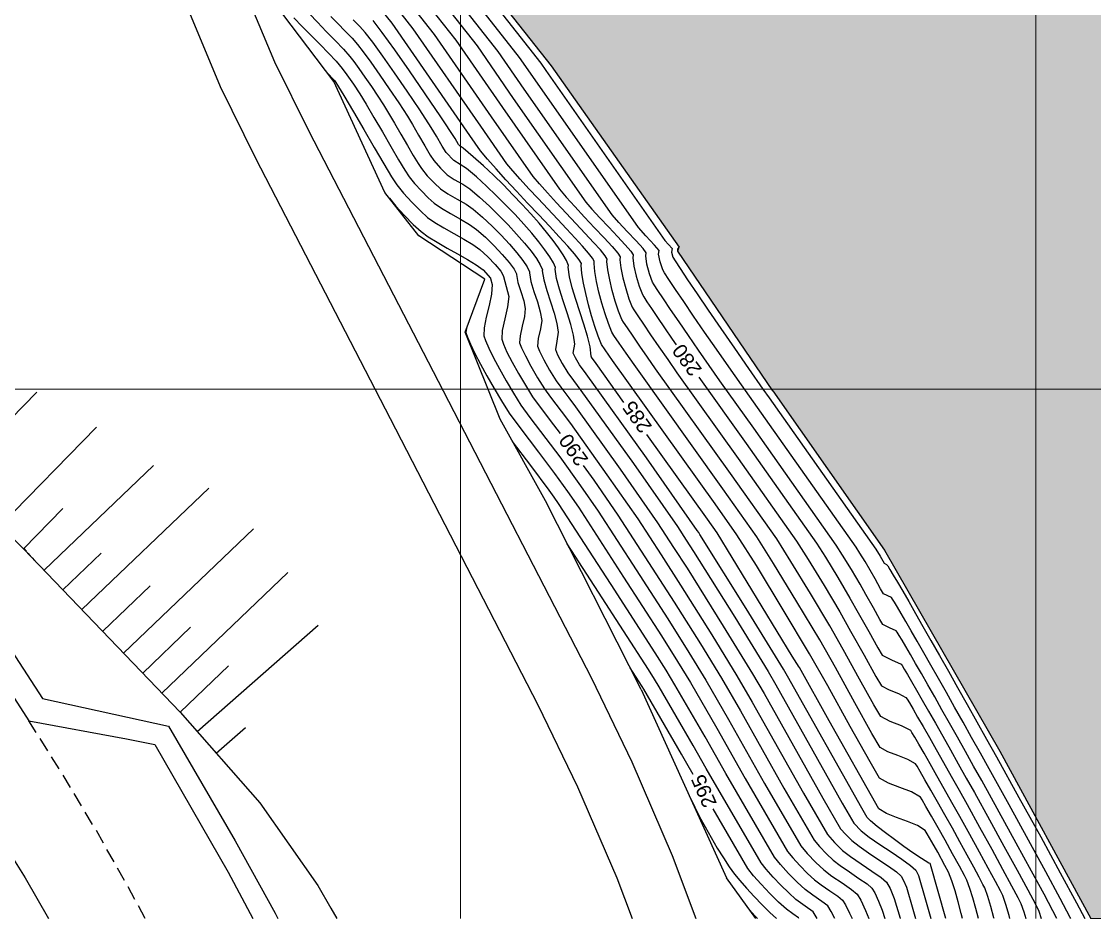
# Model space of a CAD drawing. Extents: x 61466 to 63015, y 108404 to 110397.
# Drawn here: x 62839.5 to 62932.8, y 108404 to 108482 of the extents above; entities that cross this region are included whole.
import ezdxf
from ezdxf.enums import TextEntityAlignment as Align

# ---------------------------------------------------------------- set-up
doc = ezdxf.new("R2010")
doc.units = 0
doc.header["$LTSCALE"] = 1.000015
doc.header["$MEASUREMENT"] = 0
doc.linetypes.add('DOT', pattern=[0.55, 0.3, -0.25])
doc.linetypes.add('TRATTEGGIATA2', pattern=[0.375, 0.25, -0.125])
for name, color, linetype in [('Bâti', 7, 'Continuous'), ('colore lago', 131, 'Continuous'), ('coordinate', 2, 'Continuous'), ('curve livello 5m', 7, 'Continuous'), ('Limite fiume', 6, 'Continuous'), ('pendenze', 2, 'Continuous'), ('Strade', 7, 'Continuous'), ('TalusHautBas', 7, 'Continuous')]:
    doc.layers.add(name, color=color, linetype=linetype)
doc.layers.add('Colori bordi', color=5, linetype='Continuous', plot=False)
doc.layers.add('no_plot', color=5, linetype='Continuous', plot=False)
doc.styles.add('ARIAL', font='arial.ttf')

msp = doc.modelspace()

# ---------------------------------------------------------------- hatches: boundary and pattern name
at = {"layer": 'colore lago', "linetype": 'Continuous', "lineweight": 0}
msp.add_hatch(color=256, dxfattribs=at).paths.add_polyline_path([(62975.581, 108426.777), (62972.563, 108437.007), (62972.159, 108444.651), (62973.022, 108452.699), (62971.274, 108459.606), (62964.726, 108468.431), (62958.063, 108473.862), (62955.276, 108478.063), (62951.179, 108483.362), (62944.971, 108489.509), (62942.828, 108489.283), (62941.256, 108490.987), (62941.518, 108495.246), (62932.519, 108507.641), (62923.949, 108519.444), (62921.068, 108518.757), (62913.169, 108525.16), (62912.424, 108528.288), (62899.063, 108544.28), (62899.187, 108544.381), (62898.973, 108544.63), (62894.248, 108550.14), (62888.989, 108555.669), (62879.9, 108564.908), (62873.641, 108571.355), (62866.263, 108578.993), (62859.634, 108586.051), (62850.425, 108596.383), (62847.28, 108600.43), (62836.245, 108615.912), (62830.549, 108625.049), (62830.097, 108624.768), (62825.256, 108621.762), (62819.938, 108618.46), (62807.248, 108610.581), (62813.286, 108600.92), (62827.781, 108577.726), (62825.357, 108576.2), (62827.221, 108573.013), (62828.208, 108570.997), (62829.848, 108566.645), (62831.445, 108562.376), (62833.184, 108558.228), (62835.862, 108552.888), (62838.858, 108547.807), (62842.822, 108541.54), (62845.343, 108537.481), (62846.651, 108535.375), (62851.47, 108527.74), (62855.067, 108522.066), (62856.583, 108522.33), (62859.665, 108520.483), (62862.875, 108517.103), (62862.914, 108508.375), (62870.198, 108497.745), (62875.993, 108490.271), (62885.568, 108478.106), (62896.673, 108462.331), (62896.556, 108461.981), (62904.818, 108449.843), (62914.53, 108436.011), (62924.555, 108418.536), (62932.466, 108403.974), (62983.134, 108403.974), (62981.291, 108410.285), (62977.169, 108421.578)])

# ---------------------------------------------------------------- linework, layer by layer
at = {"layer": 'Bâti', "linetype": 'DOT'}
msp.add_lwpolyline([(62840.691, 108435.098), (62839.743, 108436.146)], dxfattribs=at)
at = {"layer": 'Colori bordi', "linetype": 'Continuous', "lineweight": 0, "flags": 128}
msp.add_lwpolyline([(62851.47, 108527.74), (62855.067, 108522.066), (62856.583, 108522.33), (62859.665, 108520.483), (62862.875, 108517.103), (62862.914, 108508.375), (62870.198, 108497.745), (62875.993, 108490.271), (62885.568, 108478.106), (62896.673, 108462.331), (62896.556, 108461.981), (62904.818, 108449.843), (62914.53, 108436.011), (62924.555, 108418.536), (62932.466, 108403.974), (62983.134, 108403.974)], dxfattribs=at)
at = {"layer": 'coordinate', "linetype": 'Continuous', "lineweight": 0}
for p, q in [((62877.666, 108778.484), (62877.666, 108403.974)), ((62927.666, 108694.377), (62927.666, 108403.974)), ((62727.666, 108450), (63014.666, 108450))]:
    msp.add_line(p, q, dxfattribs=at)
at = {"layer": 'curve livello 5m', "color": 2, "flags": 128}
for points in [[(62873.567, 108486.912), (62879.115, 108479.836), (62882.266, 108475.281), (62888.578, 108466.262), (62889.101, 108465.648), (62889.792, 108464.89), (62890.562, 108464.068), (62891.324, 108463.258), (62891.991, 108462.538), (62892.474, 108461.985), (62892.688, 108461.677), (62892.688, 108461.677), (62892.653, 108461.417), (62892.75, 108460.697), (62892.947, 108459.824), (62893.204, 108458.946), (62893.483, 108458.215), (62893.483, 108458.215), (62893.601, 108458.017), (62893.873, 108457.602), (62894.276, 108456.998), (62894.792, 108456.236), (62895.401, 108455.344), (62896.081, 108454.353), (62896.419, 108453.862)], [(62891.883, 108448.849), (62889.463, 108452.235), (62889.074, 108452.784), (62889.055, 108452.809), (62889.038, 108452.842), (62889.042, 108452.866), (62888.935, 108453.68), (62888.708, 108454.62), (62888.4, 108455.644), (62888.051, 108456.712), (62887.7, 108457.782), (62887.388, 108458.816), (62887.153, 108459.77), (62887.036, 108460.606), (62887.056, 108460.753), (62886.882, 108461.171), (62886.595, 108461.681), (62886.204, 108462.273), (62885.72, 108462.934), (62885.152, 108463.655), (62884.509, 108464.423), (62883.804, 108465.228), (62883.044, 108466.059), (62882.24, 108466.903), (62881.403, 108467.751), (62880.542, 108468.591), (62879.667, 108469.411), (62878.788, 108470.201), (62877.916, 108470.95), (62877.657, 108471.11), (62877.504, 108471.272), (62877.203, 108471.778), (62875.964, 108473.674), (62874.613, 108475.688), (62873.25, 108477.676), (62871.973, 108479.496), (62870.882, 108481.004), (62870.076, 108482.059)], [(62866.069, 108477.54), (62866.731, 108476.836), (62866.853, 108476.66), (62867.547, 108475.535), (62868.38, 108474.121), (62869.283, 108472.563), (62870.181, 108471.004), (62871.004, 108469.59), (62871.68, 108468.464), (62872.136, 108467.772), (62872.136, 108467.772), (62872.728, 108467.049), (62873.455, 108466.246), (62874.193, 108465.497), (62874.815, 108464.934), (62874.815, 108464.934), (62875.446, 108464.488), (62876.239, 108464.011), (62877.11, 108463.521), (62877.977, 108463.033), (62878.755, 108462.563), (62879.362, 108462.128), (62879.362, 108462.128), (62880.052, 108461.502), (62880.69, 108460.838), (62881.179, 108460.244), (62881.423, 108459.828), (62881.423, 108459.828), (62881.419, 108459.795), (62881.648, 108458.917), (62881.871, 108458.05), (62881.871, 108458.05), (62881.777, 108457.169), (62881.536, 108456.113), (62881.31, 108455.097), (62881.261, 108454.334), (62881.261, 108454.334), (62881.404, 108453.909), (62881.718, 108453.227), (62882.167, 108452.358), (62882.712, 108451.37), (62883.317, 108450.333), (62883.944, 108449.318), (62883.944, 108449.318), (62884.608, 108448.419), (62885.768, 108446.89), (62886.336, 108446.133)], [(62898.378, 108451.04), (62902.491, 108445.286), (62908.609, 108436.619), (62909.387, 108435.385), (62910.466, 108433.615), (62911.523, 108431.841), (62912.251, 108430.557), (62913.157, 108428.927), (62913.947, 108427.509), (62914.332, 108426.86), (62915.15, 108426.477), (62915.97, 108426.094), (62916.059, 108425.966), (62916.246, 108425.661), (62916.523, 108425.193), (62916.882, 108424.578), (62917.314, 108423.831), (62917.809, 108422.967), (62918.36, 108422.002), (62918.957, 108420.95), (62919.592, 108419.827), (62920.257, 108418.649), (62920.942, 108417.429), (62921.638, 108416.185), (62922.338, 108414.93), (62923.647, 108412.57), (62924.909, 108410.275), (62926.048, 108408.19), (62926.984, 108406.457), (62927.64, 108405.219), (62927.939, 108404.62), (62928.156, 108403.974)], [(62921.311, 108403.974), (62921.204, 108404.401), (62920.932, 108405.425), (62920.657, 108406.379), (62920.381, 108407.242), (62920.102, 108407.994), (62920.102, 108407.994), (62919.78, 108408.6), (62919.15, 108409.745), (62919.15, 108409.745), (62918.647, 108410.641), (62918.247, 108411.344), (62918.069, 108411.641), (62918.069, 108411.641), (62917.406, 108412.062), (62916.528, 108412.416), (62915.579, 108412.749), (62914.703, 108413.104), (62914.042, 108413.524), (62914.042, 108413.524), (62909.733, 108421.167), (62907.13, 108425.797), (62907.108, 108425.837), (62906.514, 108426.793), (62899.981, 108437.506), (62899.132, 108438.709), (62893.886, 108446.047)], [(62888.345, 108443.354), (62889.264, 108442.072), (62891.367, 108439.058), (62891.367, 108439.058), (62894.026, 108434.94), (62896.255, 108431.49), (62898.527, 108427.86), (62900.358, 108424.88), (62902.006, 108422.033), (62905.791, 108415.299), (62908.413, 108410.794), (62908.874, 108410.245), (62909.486, 108409.599), (62910.065, 108409.048), (62910.68, 108408.575), (62911.48, 108408.025), (62912.309, 108407.469), (62913.009, 108406.978), (62913.424, 108406.623), (62913.674, 108406.2), (62914.01, 108405.491), (62914.332, 108404.708), (62914.55, 108403.974)], [(62897.891, 108416.505), (62897.346, 108417.442), (62896.881, 108418.269), (62893.608, 108423.924), (62893.47, 108424.147), (62892.423, 108425.768)], [(62907.082, 108403.974), (62907.045, 108404.031), (62906.57, 108404.38), (62905.998, 108404.787), (62905.324, 108405.411), (62904.572, 108406.162), (62903.823, 108406.953), (62903.157, 108407.702), (62902.654, 108408.322), (62899.628, 108413.521)]]:
    msp.add_lwpolyline(points, dxfattribs=at)
at = {"layer": 'Limite fiume', "linetype": 'Continuous'}
for p, q in [((62875.993, 108490.271), (62885.568, 108478.106)), ((62885.568, 108478.106), (62896.673, 108462.331)), ((62904.818, 108449.843), (62896.556, 108461.981)), ((62904.818, 108449.843), (62914.53, 108436.011)), ((62914.53, 108436.011), (62924.555, 108418.536)), ((62924.555, 108418.536), (62932.466, 108403.974))]:
    msp.add_line(p, q, dxfattribs=at)
at = {"layer": 'Limite fiume', "linetype": 'Continuous', "flags": 128}
msp.add_lwpolyline([(62896.556, 108461.981), (62896.566, 108462.158), (62896.673, 108462.331)], dxfattribs=at)
at = {"layer": 'no_plot', "flags": 128}
for points in [[(62875.665, 108489.817), (62884.654, 108478.351), (62885.101, 108477.706), (62895.442, 108462.929), (62896.067, 108462.232), (62896.023, 108461.904), (62896.136, 108461.466), (62896.327, 108461.149), (62896.762, 108460.483), (62897.409, 108459.515), (62898.237, 108458.292), (62899.213, 108456.862), (62900.304, 108455.271), (62901.479, 108453.567), (62902.706, 108451.797), (62903.953, 108450.007), (62904.506, 108449.233), (62913.786, 108436.087), (62914.152, 108435.487), (62914.505, 108434.861), (62914.711, 108434.765), (62914.807, 108434.631), (62915.003, 108434.318), (62915.29, 108433.839), (62915.663, 108433.206), (62916.115, 108432.431), (62916.637, 108431.526), (62917.224, 108430.504), (62917.869, 108429.376), (62918.564, 108428.156), (62919.302, 108426.855), (62920.076, 108425.486), (62920.88, 108424.06), (62921.707, 108422.591), (62922.549, 108421.09), (62923.399, 108419.569), (62924.251, 108418.041), (62926.212, 108414.505), (62928.103, 108411.067), (62929.808, 108407.943), (62931.21, 108405.347), (62931.938, 108403.974)], [(62930.723, 108403.974), (62930.676, 108404.069), (62929.801, 108405.717), (62928.554, 108408.025), (62927.038, 108410.803), (62925.357, 108413.86), (62923.614, 108417.004), (62923.614, 108417.004), (62922.856, 108418.363), (62922.1, 108419.715), (62921.351, 108421.049), (62920.616, 108422.356), (62919.902, 108423.624), (62919.213, 108424.841), (62918.556, 108425.998), (62917.939, 108427.083), (62917.366, 108428.085), (62916.844, 108428.994), (62916.379, 108429.799), (62915.977, 108430.488), (62915.646, 108431.051), (62915.39, 108431.477), (62915.216, 108431.755), (62915.131, 108431.875), (62915.131, 108431.875), (62914.447, 108432.194), (62914.19, 108432.638), (62913.703, 108433.514), (62913.276, 108434.272), (62913.276, 108434.272), (62912.835, 108435.012), (62912.385, 108435.75), (62912.061, 108436.265), (62912.061, 108436.265), (62903.835, 108447.917), (62902.087, 108450.362), (62900.997, 108451.927), (62899.924, 108453.475), (62898.896, 108454.965), (62897.942, 108456.356), (62897.089, 108457.607), (62896.365, 108458.676), (62895.799, 108459.523), (62895.418, 108460.105), (62895.252, 108460.382), (62895.252, 108460.382), (62895.024, 108461.065), (62894.899, 108461.741), (62894.899, 108461.741), (62894.941, 108462.047), (62894.548, 108462.519), (62893.791, 108463.326), (62893.154, 108464.04), (62893.154, 108464.04), (62884.156, 108476.897), (62882.808, 108478.846), (62874.966, 108488.849)], [(62929.492, 108403.974), (62929.158, 108404.644), (62928.393, 108406.087), (62927.301, 108408.107), (62925.974, 108410.539), (62924.502, 108413.215), (62922.976, 108415.967), (62922.976, 108415.967), (62922.269, 108417.235), (62921.563, 108418.497), (62920.866, 108419.739), (62920.184, 108420.951), (62919.523, 108422.122), (62918.89, 108423.239), (62918.292, 108424.291), (62917.736, 108425.267), (62917.227, 108426.155), (62916.773, 108426.943), (62916.38, 108427.62), (62916.054, 108428.174), (62915.803, 108428.594), (62915.633, 108428.868), (62915.551, 108428.984), (62915.551, 108428.984), (62914.969, 108429.256), (62914.389, 108429.527), (62914.389, 108429.527), (62914.117, 108429.987), (62913.557, 108430.992), (62912.916, 108432.147), (62912.4, 108433.057), (62912.4, 108433.057), (62911.651, 108434.313), (62910.886, 108435.567), (62910.335, 108436.442), (62910.335, 108436.442), (62903.163, 108446.602), (62900.221, 108450.717), (62899.288, 108452.057), (62898.369, 108453.382), (62897.489, 108454.659), (62896.671, 108455.85), (62895.94, 108456.921), (62895.321, 108457.837), (62894.836, 108458.562), (62894.51, 108459.061), (62894.367, 108459.299), (62894.367, 108459.299), (62894.105, 108460.021), (62893.886, 108460.866), (62893.776, 108461.579), (62893.776, 108461.579), (62893.814, 108461.862), (62893.542, 108462.224), (62892.939, 108462.886), (62892.177, 108463.696), (62891.429, 108464.502), (62890.866, 108465.151), (62890.866, 108465.151), (62883.211, 108476.089), (62880.961, 108479.341), (62874.267, 108487.88)], [(62872.868, 108485.944), (62877.268, 108480.331), (62881.322, 108474.472), (62886.29, 108467.374), (62886.863, 108466.696), (62887.611, 108465.868), (62888.459, 108464.958), (62889.331, 108464.031), (62890.153, 108463.155), (62890.849, 108462.395), (62891.343, 108461.819), (62891.561, 108461.492), (62891.529, 108461.255), (62891.618, 108460.535), (62891.795, 108459.664), (62892.034, 108458.741), (62892.311, 108457.863), (62892.598, 108457.131), (62892.743, 108456.895), (62893.082, 108456.383), (62893.58, 108455.645), (62894.204, 108454.73), (62894.92, 108453.688), (62895.693, 108452.57), (62896.49, 108451.426), (62901.819, 108443.971), (62906.884, 108436.797), (62907.888, 108435.202), (62909.282, 108432.917), (62910.647, 108430.626), (62911.587, 108428.968), (62912.756, 108426.862), (62913.777, 108425.03), (62914.274, 108424.193), (62914.92, 108423.845), (62915.742, 108423.551), (62916.39, 108423.203), (62916.486, 108423.061), (62916.696, 108422.716), (62917.007, 108422.187), (62917.407, 108421.496), (62917.884, 108420.665), (62918.427, 108419.714), (62919.023, 108418.664), (62919.66, 108417.535), (62920.327, 108416.35), (62921.011, 108415.129), (62921.701, 108413.893), (62922.792, 108411.924), (62923.845, 108410.011), (62924.794, 108408.272), (62925.575, 108406.826), (62926.122, 108405.794), (62926.371, 108405.295), (62926.628, 108404.561), (62926.796, 108403.974)], [(62925.428, 108403.974), (62925.36, 108404.239), (62925.084, 108405.182), (62924.804, 108405.97), (62924.804, 108405.97), (62924.604, 108406.37), (62924.166, 108407.196), (62923.541, 108408.354), (62922.781, 108409.747), (62921.937, 108411.279), (62921.063, 108412.856), (62921.063, 108412.856), (62920.388, 108414.065), (62919.723, 108415.25), (62919.085, 108416.382), (62918.492, 108417.428), (62917.961, 108418.359), (62917.51, 108419.143), (62917.156, 108419.751), (62916.917, 108420.151), (62916.81, 108420.313), (62916.81, 108420.313), (62916.015, 108420.739), (62915.008, 108421.1), (62914.216, 108421.526), (62914.216, 108421.526), (62913.608, 108422.552), (62912.356, 108424.798), (62910.923, 108427.378), (62909.77, 108429.411), (62909.77, 108429.411), (62908.097, 108432.219), (62906.389, 108435.02), (62905.158, 108436.974), (62905.158, 108436.974), (62901.147, 108442.656), (62894.624, 108451.78), (62893.93, 108452.778), (62893.266, 108453.74), (62892.671, 108454.608), (62892.188, 108455.321), (62891.855, 108455.82), (62891.714, 108456.047), (62891.714, 108456.047), (62891.42, 108456.778), (62891.133, 108457.647), (62890.87, 108458.582), (62890.649, 108459.515), (62890.488, 108460.375), (62890.406, 108461.093), (62890.406, 108461.093), (62890.435, 108461.307), (62890.252, 108461.599), (62889.841, 108462.097), (62889.25, 108462.758), (62888.525, 108463.542), (62887.714, 108464.406), (62886.863, 108465.31), (62886.019, 108466.211), (62885.23, 108467.068), (62884.541, 108467.84), (62884.002, 108468.485), (62884.002, 108468.485), (62880.377, 108473.664), (62875.422, 108480.826), (62872.169, 108484.976)], [(62924.059, 108403.974), (62924.041, 108404.045), (62923.776, 108405.021), (62923.508, 108405.898), (62923.236, 108406.644), (62923.236, 108406.644), (62923.087, 108406.945), (62922.757, 108407.566), (62922.287, 108408.436), (62921.716, 108409.483), (62921.083, 108410.634), (62920.426, 108411.819), (62920.426, 108411.819), (62919.774, 108412.985), (62919.141, 108414.11), (62918.555, 108415.147), (62918.042, 108416.045), (62917.632, 108416.757), (62917.352, 108417.232), (62917.229, 108417.422), (62917.229, 108417.422), (62916.567, 108417.814), (62915.692, 108418.141), (62914.818, 108418.467), (62914.158, 108418.859), (62914.158, 108418.859), (62913.438, 108420.074), (62911.956, 108422.733), (62910.259, 108425.789), (62908.894, 108428.195), (62906.913, 108431.52), (62904.89, 108434.837), (62903.432, 108437.151), (62903.432, 108437.151), (62900.475, 108441.34), (62892.759, 108452.135), (62892.074, 108453.121), (62891.464, 108454.009), (62891.019, 108454.668), (62890.829, 108454.964), (62890.829, 108454.964), (62890.532, 108455.693), (62890.238, 108456.55), (62889.96, 108457.483), (62889.712, 108458.44), (62889.507, 108459.368), (62889.36, 108460.216), (62889.282, 108460.931), (62889.282, 108460.931), (62889.308, 108461.122), (62889.148, 108461.391), (62888.795, 108461.835), (62888.281, 108462.423), (62887.639, 108463.13), (62886.9, 108463.925), (62886.096, 108464.781), (62885.259, 108465.669), (62884.423, 108466.56), (62883.618, 108467.427), (62882.876, 108468.241), (62882.231, 108468.974), (62881.713, 108469.596), (62881.713, 108469.596), (62879.432, 108472.856), (62873.575, 108481.321), (62871.469, 108484.008)], [(62864.548, 108482.621), (62865.241, 108481.892), (62866.015, 108481.106), (62866.795, 108480.314), (62867.504, 108479.57), (62868.069, 108478.925), (62868.4, 108478.492), (62868.848, 108477.874), (62869.371, 108477.127), (62869.931, 108476.311), (62870.485, 108475.485), (62870.993, 108474.707), (62871.425, 108474.007), (62871.944, 108473.126), (62872.506, 108472.155), (62873.066, 108471.185), (62873.578, 108470.304), (62873.999, 108469.603), (62874.283, 108469.172), (62874.797, 108468.556), (62875.415, 108467.902), (62875.952, 108467.404), (62876.582, 108466.98), (62877.381, 108466.524), (62878.173, 108466.072), (62878.783, 108465.657), (62879.603, 108464.94), (62880.421, 108464.17), (62881.208, 108463.377), (62881.935, 108462.594), (62882.575, 108461.852), (62883.097, 108461.185), (62883.474, 108460.622), (62883.676, 108460.198), (62883.666, 108460.12), (62883.797, 108459.372), (62884.058, 108458.494), (62884.359, 108457.576), (62884.616, 108456.707), (62884.74, 108455.976), (62884.639, 108455.239), (62884.439, 108454.39), (62884.372, 108453.737), (62884.541, 108453.292), (62884.918, 108452.546), (62885.426, 108451.64), (62885.989, 108450.714), (62886.389, 108450.173), (62887.088, 108449.251), (62887.687, 108448.452), (62891.558, 108443.05), (62894.811, 108438.386), (62896.203, 108436.232), (62897.368, 108434.427), (62900.52, 108429.394), (62903.058, 108425.263), (62904.056, 108423.539), (62909.169, 108414.442), (62910.717, 108411.783), (62911.165, 108411.268), (62911.692, 108410.752), (62912.323, 108410.258), (62913.142, 108409.687), (62914.033, 108409.089), (62914.879, 108408.517), (62915.565, 108408.023), (62915.976, 108407.659), (62916.182, 108407.284), (62916.427, 108406.708), (62916.995, 108404.799), (62917.222, 108403.974)], [(62866.418, 108482.403), (62867.012, 108481.787), (62867.656, 108481.134), (62868.261, 108480.508), (62868.738, 108479.97), (62869.227, 108479.33), (62869.889, 108478.414), (62870.664, 108477.31), (62871.491, 108476.104), (62872.311, 108474.882), (62873.063, 108473.731), (62873.503, 108473.008), (62874.039, 108472.089), (62874.583, 108471.145), (62875.051, 108470.349), (62875.357, 108469.872), (62875.93, 108469.209), (62876.52, 108468.639), (62877.138, 108468.239), (62877.893, 108467.814), (62878.494, 108467.421), (62879.339, 108466.689), (62880.187, 108465.907), (62881.018, 108465.096), (62881.815, 108464.277), (62882.558, 108463.472), (62883.228, 108462.701), (62883.807, 108461.985), (62884.275, 108461.346), (62884.613, 108460.805), (62884.803, 108460.383), (62884.789, 108460.282), (62884.916, 108459.493), (62885.171, 108458.575), (62885.489, 108457.594), (62885.806, 108456.616), (62886.055, 108455.71), (62886.174, 108454.94), (62886.038, 108454.157), (62885.927, 108453.439), (62886.112, 108452.992), (62886.513, 108452.241), (62887.011, 108451.413), (62887.505, 108450.751), (62888.149, 108449.896), (62892.705, 108443.539), (62896.534, 108438.05), (62897.291, 108436.878), (62897.925, 108435.895), (62901.516, 108430.162), (62904.408, 108425.454), (62905.081, 108424.292), (62910.858, 108414.013), (62911.869, 108412.277), (62912.505, 108411.604), (62913.205, 108411.057), (62914.112, 108410.424), (62915.099, 108409.761), (62916.036, 108409.128), (62916.797, 108408.581), (62917.252, 108408.178), (62917.475, 108407.707), (62918.101, 108405.602), (62918.55, 108403.974)], [(62922.685, 108403.974), (62922.457, 108404.85), (62922.197, 108405.77), (62921.934, 108406.6), (62921.669, 108407.319), (62921.669, 108407.319), (62921.472, 108407.704), (62921.034, 108408.518), (62920.443, 108409.598), (62919.788, 108410.782), (62919.788, 108410.782), (62919.18, 108411.868), (62918.611, 108412.877), (62918.132, 108413.717), (62917.794, 108414.298), (62917.649, 108414.532), (62917.649, 108414.532), (62916.884, 108414.984), (62915.873, 108415.362), (62914.862, 108415.739), (62914.1, 108416.191), (62914.1, 108416.191), (62913.268, 108417.596), (62911.556, 108420.668), (62909.595, 108424.199), (62908.017, 108426.98), (62908.017, 108426.98), (62905.728, 108430.822), (62903.391, 108434.655), (62901.707, 108437.329), (62901.707, 108437.329), (62899.804, 108440.025), (62890.893, 108452.489), (62890.257, 108453.411), (62889.945, 108453.88), (62889.945, 108453.88), (62889.645, 108454.607), (62889.346, 108455.453), (62889.058, 108456.378), (62888.793, 108457.341), (62888.56, 108458.302), (62888.369, 108459.22), (62888.232, 108460.056), (62888.159, 108460.768), (62888.159, 108460.768), (62888.182, 108460.937), (62887.997, 108461.248), (62887.59, 108461.759), (62886.998, 108462.438), (62886.257, 108463.252), (62885.405, 108464.169), (62884.478, 108465.155), (62883.514, 108466.179), (62882.549, 108467.207), (62881.621, 108468.207), (62880.766, 108469.145), (62880.022, 108469.99), (62879.425, 108470.707), (62879.425, 108470.707), (62878.488, 108472.047), (62871.729, 108481.816), (62870.77, 108483.039)], [(62863.203, 108482.279), (62863.927, 108481.531), (62864.697, 108480.75), (62865.471, 108479.966), (62866.208, 108479.206), (62866.865, 108478.502), (62867.4, 108477.88), (62867.806, 108477.333), (62868.37, 108476.519), (62868.923, 108475.684), (62869.486, 108474.771), (62870.162, 108473.623), (62870.894, 108472.359), (62871.623, 108471.094), (62872.291, 108469.947), (62872.84, 108469.034), (62873.21, 108468.472), (62873.69, 108467.885), (62874.28, 108467.234), (62874.878, 108466.626), (62875.383, 108466.169), (62876.016, 108465.731), (62876.818, 108465.262), (62877.672, 108464.784), (62878.463, 108464.32), (62879.073, 108463.892), (62879.85, 108463.204), (62880.613, 108462.46), (62881.313, 108461.716), (62881.901, 108461.024), (62882.329, 108460.438), (62882.55, 108460.013), (62882.542, 108459.957), (62882.676, 108459.276), (62882.928, 108458.476), (62883.178, 108457.68), (62883.305, 108457.013), (62883.23, 108456.308), (62883.036, 108455.461), (62882.855, 108454.647), (62882.816, 108454.035), (62882.971, 108453.601), (62883.315, 108452.885), (62883.797, 108451.985), (62884.365, 108450.996), (62884.967, 108450.016), (62885.499, 108449.296), (62886.428, 108448.071), (62887.225, 108447.007), (62890.411, 108442.561), (62893.089, 108438.722), (62895.115, 108435.586), (62896.811, 108432.958), (62899.523, 108428.627), (62901.708, 108425.072), (62903.031, 108422.786), (62907.48, 108414.87), (62909.565, 108411.288), (62910.169, 108410.595), (62910.878, 108409.9), (62911.578, 108409.362), (62912.488, 108408.736), (62913.431, 108408.104), (62914.228, 108407.546), (62914.7, 108407.141), (62915.01, 108406.576), (62915.38, 108405.708), (62915.889, 108403.996), (62915.895, 108403.974)], [(62919.853, 108403.974), (62918.534, 108408.668), (62918.513, 108408.708), (62918.489, 108408.75), (62918.385, 108408.799), (62917.74, 108409.198), (62916.995, 108409.691), (62916.194, 108410.247), (62915.382, 108410.833), (62914.602, 108411.418), (62913.9, 108411.97), (62913.319, 108412.456), (62913.319, 108412.456), (62913.02, 108412.771), (62912.547, 108413.585), (62906.106, 108425.044), (62905.758, 108425.645), (62902.512, 108430.929), (62898.482, 108437.364), (62898.482, 108437.364), (62898.379, 108437.524), (62898.256, 108437.714), (62893.852, 108444.028), (62888.612, 108451.34), (62888.612, 108451.34), (62888.033, 108452.111), (62887.668, 108452.735), (62887.482, 108453.14), (62887.482, 108453.14), (62887.608, 108453.903), (62887.495, 108454.699), (62887.256, 108455.626), (62886.941, 108456.635), (62886.599, 108457.672), (62886.28, 108458.687), (62886.034, 108459.628), (62885.912, 108460.444), (62885.912, 108460.444), (62885.929, 108460.568), (62885.749, 108460.988), (62885.439, 108461.512), (62885.014, 108462.125), (62884.488, 108462.813), (62883.872, 108463.559), (62883.181, 108464.35), (62882.428, 108465.17), (62881.627, 108466.005), (62880.79, 108466.838), (62879.932, 108467.656), (62879.066, 108468.444), (62878.205, 108469.186), (62878.205, 108469.186), (62877.652, 108469.528), (62877.088, 108469.875), (62877.088, 108469.875), (62876.43, 108470.572), (62876.088, 108471.128), (62875.581, 108472.005), (62875.133, 108472.754), (62875.133, 108472.754), (62874.137, 108474.278), (62873.052, 108475.896), (62871.957, 108477.493), (62870.931, 108478.955), (62870.055, 108480.167), (62869.407, 108481.014), (62869.407, 108481.014), (62868.938, 108481.525), (62868.366, 108482.106)], [(62871.506, 108466.602), (62872.073, 108465.894), (62872.805, 108465.083), (62873.572, 108464.306), (62874.247, 108463.698), (62874.875, 108463.247), (62875.656, 108462.766), (62876.526, 108462.27), (62877.423, 108461.769), (62878.284, 108461.276), (62879.048, 108460.804), (62879.651, 108460.364), (62880.297, 108459.643), (62880.295, 108459.633), (62880.437, 108459.086), (62880.367, 108458.267), (62880.159, 108457.28), (62879.913, 108456.258), (62879.729, 108455.331), (62879.705, 108454.632), (62879.839, 108454.217), (62880.128, 108453.566), (62880.544, 108452.732), (62881.06, 108451.768), (62881.647, 108450.726), (62882.277, 108449.659), (62882.922, 108448.62), (62883.718, 108447.542), (62885.108, 108445.709), (62886.3, 108444.119), (62888.117, 108441.583), (62889.644, 108439.394), (62892.938, 108434.294), (62895.698, 108430.021), (62897.531, 108427.093), (62899.008, 108424.689), (62900.981, 108421.28), (62904.102, 108415.728), (62907.261, 108410.299), (62907.817, 108409.639), (62908.554, 108408.86), (62909.251, 108408.196), (62909.944, 108407.673), (62910.834, 108407.071), (62911.657, 108406.508), (62912.148, 108406.104), (62912.461, 108405.576), (62912.882, 108404.688), (62913.175, 108403.974)], [(62878.211, 108455.304), (62878.15, 108454.93), (62878.275, 108454.523), (62878.543, 108453.9), (62878.931, 108453.101), (62879.416, 108452.169), (62879.978, 108451.144), (62880.594, 108450.067), (62881.242, 108448.979), (62881.9, 108447.921), (62882.828, 108446.665), (62884.448, 108444.529), (62885.838, 108442.675), (62886.97, 108441.095), (62887.922, 108439.73), (62891.85, 108433.648), (62895.141, 108428.552), (62896.535, 108426.326), (62897.658, 108424.498), (62899.956, 108420.528), (62902.413, 108416.156), (62906.109, 108409.805), (62906.567, 108409.249), (62907.181, 108408.576), (62907.841, 108407.903), (62908.438, 108407.343), (62909.02, 108406.904), (62909.768, 108406.398), (62910.46, 108405.926), (62910.873, 108405.586), (62911.136, 108405.163), (62911.494, 108404.452), (62911.709, 108403.974)], [(62910.206, 108403.974), (62909.905, 108404.573), (62909.597, 108405.068), (62909.597, 108405.068), (62909.092, 108405.462), (62908.292, 108406.001), (62907.625, 108406.491), (62907.625, 108406.491), (62906.94, 108407.132), (62906.184, 108407.903), (62905.482, 108408.674), (62904.957, 108409.31), (62904.957, 108409.31), (62900.724, 108416.585), (62898.931, 108419.775), (62896.308, 108424.307), (62895.539, 108425.559), (62894.584, 108427.084), (62894.584, 108427.084), (62890.762, 108433.002), (62886.2, 108440.066), (62885.823, 108440.606), (62885.376, 108441.231), (62885.376, 108441.231), (62883.802, 108443.349), (62882.207, 108445.452)], [(62908.674, 108403.974), (62908.59, 108404.134), (62908.321, 108404.549), (62908.321, 108404.549), (62907.636, 108405.053), (62906.811, 108405.639), (62906.811, 108405.639), (62906.205, 108406.2), (62905.53, 108406.875), (62904.856, 108407.586), (62904.258, 108408.259), (62903.805, 108408.816), (62903.805, 108408.816), (62899.035, 108417.013), (62897.906, 108419.022), (62894.958, 108424.116), (62894.543, 108424.792), (62894.027, 108425.615), (62894.027, 108425.615), (62889.674, 108432.356), (62886.963, 108436.554)], [(62897.694, 108414.371), (62898.03, 108413.651), (62898.45, 108412.826), (62898.933, 108411.935), (62899.456, 108411.016), (62899.996, 108410.107), (62900.532, 108409.248), (62901.042, 108408.475), (62901.502, 108407.827), (62901.948, 108407.271), (62902.53, 108406.605), (62903.196, 108405.885), (62903.894, 108405.163), (62904.574, 108404.496), (62905.141, 108403.974)], [(62902.8, 108404.743), (62903.268, 108404.196), (62903.478, 108403.974)]]:
    msp.add_lwpolyline(points, dxfattribs=at)
at = {"layer": 'pendenze', "linetype": 'Continuous'}
for p, q in [((62833.492, 108442.19), (62840.854, 108449.734)), ((62837.667, 108438.116), (62846.046, 108446.701)), ((62841.495, 108434.258), (62850.997, 108443.358)), ((62844.78, 108430.828), (62855.808, 108441.389)), ((62839.706, 108436.126), (62843.111, 108439.615)), ((62848.397, 108427.051), (62859.692, 108437.869)), ((62843.12, 108432.562), (62846.449, 108435.751)), ((62851.728, 108423.573), (62862.687, 108434.068)), ((62846.582, 108428.946), (62850.712, 108432.901)), ((62850.06, 108425.315), (62854.229, 108429.308)), ((62854.798, 108420.229), (62865.313, 108429.474)), ((62853.312, 108421.919), (62857.512, 108425.942)), ((62856.442, 108418.359), (62858.986, 108420.595))]:
    msp.add_line(p, q, dxfattribs=at)
at = {"layer": 'Strade', "linetype": 'Continuous', "flags": 128}
for points in [[(62799.339, 108571.651), (62802.345, 108567.419), (62803.7, 108568.337), (62806.752, 108565.42), (62807.428, 108565.439), (62810.205, 108563.993), (62812.938, 108561.836), (62815.51, 108559.072), (62817.784, 108556.052), (62827.967, 108540.956), (62836.764, 108527.724), (62839.528, 108523.084), (62842.22, 108518.005), (62845.177, 108511.497), (62848.589, 108501.27), (62851.531, 108490.011), (62854.116, 108482.703), (62856.795, 108476.313), (62859.857, 108470.078), (62871.562, 108447.459), (62884.409, 108422.549), (62887.836, 108415.435), (62891.26, 108407.521), (62892.597, 108403.974)], [(62783.672, 108546.381), (62784.059, 108545.098), (62787.996, 108532.432), (62791.261, 108521.887), (62792.823, 108516.964), (62795.8, 108507.401), (62799.05, 108497.004), (62800.355, 108492.89), (62803.862, 108483.351), (62807.983, 108473.808), (62812.803, 108464.798), (62820.866, 108451.15), (62840.166, 108421.15), (62848.659, 108419.612), (62851.104, 108419.107), (62857.485, 108408.017), (62859.63, 108403.974)], [(62844.262, 108524.802), (62846.616, 108520.213), (62849.653, 108513.53), (62849.841, 108513.052), (62853.379, 108502.868), (62853.868, 108501.403), (62855.794, 108494.198), (62858.562, 108485.52), (62861.521, 108478.462), (62864.491, 108472.415), (62876.173, 108449.841), (62889.054, 108424.865), (62892.557, 108417.593), (62896.072, 108409.468), (62898.144, 108403.974)], [(62808.006, 108488.186), (62804.948, 108486.188), (62809.581, 108475.163), (62815.043, 108464.998), (62822.588, 108452.167), (62829.866, 108440.8), (62841.366, 108423.1), (62852.311, 108420.713), (62858.106, 108410.731), (62861.561, 108404.429), (62861.796, 108403.974)], [(62727.666, 108480.743), (62732.447, 108480.667), (62738.552, 108480.256), (62743.801, 108479.637), (62749.905, 108478.603), (62756.27, 108477.156), (62763.107, 108475.163), (62768.827, 108473.175), (62773.429, 108471.323), (62779.317, 108468.604), (62784.444, 108465.893), (62788.635, 108463.421), (62793.461, 108460.263), (62798.027, 108456.938), (62802.914, 108452.825), (62808.624, 108447.638), (62814.051, 108442.286), (62817.913, 108438.197), (62823.117, 108432.271), (62827.49, 108426.247), (62830.762, 108421.546), (62835.17, 108414.926), (62839.844, 108407.509), (62841.873, 108403.974)]]:
    msp.add_lwpolyline(points, dxfattribs=at)
at = {"layer": 'Strade', "color": 2, "linetype": 'TRATTEGGIATA2', "ltscale": 5, "flags": 128}
msp.add_lwpolyline([(62850.279, 108403.974), (62848.798, 108406.72), (62846.026, 108411.633), (62842.943, 108416.775), (62840.166, 108421.15)], dxfattribs=at)
at = {"layer": 'TalusHautBas', "linetype": 'Continuous'}
for p, q in [((62866.673, 108476.745), (62861.416, 108483.665)), ((62871.113, 108467.105), (62866.673, 108476.745)), ((62874.072, 108463.319), (62871.113, 108467.105)), ((62879.783, 108459.559), (62874.072, 108463.319)), ((62878.078, 108454.944), (62879.783, 108459.559)), ((62881.129, 108447.395), (62878.078, 108454.944)), ((62885.073, 108440.286), (62881.129, 108447.395)), ((62833.492, 108442.19), (62839.706, 108436.126)), ((62893.373, 108423.891), (62885.073, 108440.286)), ((62839.706, 108436.126), (62853.312, 108421.919)), ((62893.373, 108423.891), (62896.164, 108417.742)), ((62853.312, 108421.919), (62860.243, 108414.036)), ((62896.164, 108417.742), (62900.8, 108407.526)), ((62860.243, 108414.036), (62865.29, 108406.85)), ((62865.29, 108406.85), (62866.419, 108404.87)), ((62903.352, 108403.974), (62900.8, 108407.526)), ((62866.419, 108404.87), (62866.93, 108403.974))]:
    msp.add_line(p, q, dxfattribs=at)

# ---------------------------------------------------------------- texts
at = {"layer": 'coordinate', "color": 1, "style": 'ARIAL'}
for s, rotation, p in [('280', 126.20415, (62896.998, 108454.07)), ('285', 125.2755, (62892.693, 108449.132)), ('290', 125.63672, (62887.154, 108446.259)), ('295', 113.70705, (62898.814, 108416.638))]:
    msp.add_text(s, height=1.25, rotation=rotation, dxfattribs=at).set_placement(p, align=Align.RIGHT)

doc.saveas('drawing.dxf')
